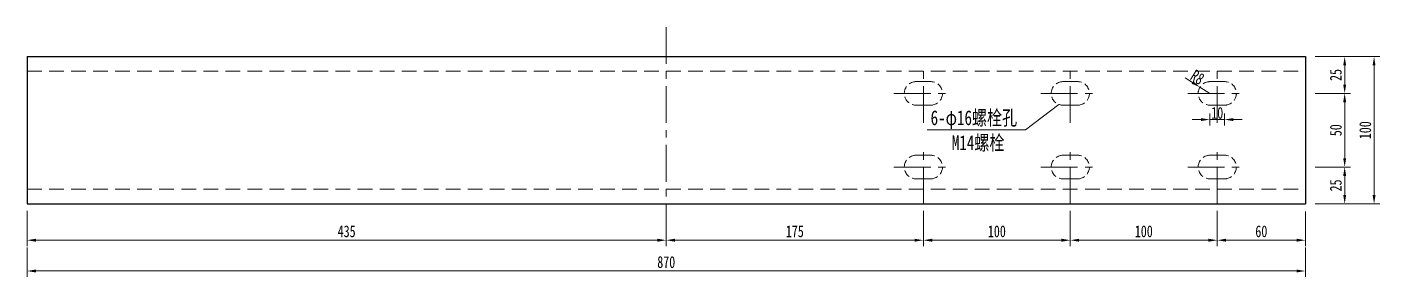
# Model space of a CAD drawing. Extents: x 110401 to 243087, y 22759 to 47640.
# Drawn here: x 121978 to 122898, y 22759 to 22929 of the extents above; entities that cross this region are included whole.
import ezdxf

# ---------------------------------------------------------------- set-up
doc = ezdxf.new("R2010")
doc.units = 0
doc.header["$MEASUREMENT"] = 0
doc.linetypes.add('CENTERX2', pattern=[4, 2.5, -0.5, 0.5, -0.5])
doc.linetypes.add('DASHED2', pattern=[0.375, 0.25, -0.125])
doc.layers.get('Defpoints').update_dxf_attribs({"color": 9, "lineweight": 5})
for name, color, linetype, lineweight in [('dashed', 4, 'DASHED2', 13), ('中心线', 2, 'CENTERX2', 15), ('标注', 4, 'Continuous', 13), ('钢板单线', 1, 'Continuous', 25)]:
    doc.layers.add(name, color=color, linetype=linetype, lineweight=lineweight)
doc.styles.get("Standard").update_dxf_attribs({"font": '仿宋_GB2312.ttf', "width": 0.75})
doc.dimstyles.new('0.1', dxfattribs={"dimscale": 0, "dimtxt": 2, "dimasz": 1.5, "dimexe": 1, "dimexo": 1, "dimgap": 0.5, "dimtad": 1, "dimdec": 1, "dimdsep": 46, "dimtxsty": 'Standard', "dimcen": 0.2, "dimclrd": 256, "dimclre": 256, "dimclrt": 7, "dimadec": 3, "dimazin": 2, "dimtfac": 1, "dimtdec": 1, "dimtmove": 2, "dimatfit": 3, "dimfxl": 5, "dimfxlon": 1, "dimtolj": 1, "dimtzin": 0, "dimlwd": -1, "dimlwe": -1, "dimarcsym": 0})

# ---------------------------------------------------------------- blocks, each defined once
blk = doc.blocks.new('*D467')
at = {"layer": 'Defpoints', "color": 0, "transparency": 16777216}
for p in [(122829.03, 22908.99), (122787.65, 22883.99), (122874.37, 22883.99)]:
    blk.add_point(p, dxfattribs=at)
at = {"layer": '标注', "transparency": 16777216}
for p, q in [((122854.37, 22908.99), (122878.37, 22908.99)), ((122854.37, 22883.99), (122878.37, 22883.99))]:
    blk.add_line(p, q, dxfattribs=at)
at = {"layer": '标注', "color": 4, "transparency": 16777216}
blk.add_line((122874.37, 22902.99), (122874.37, 22889.99), dxfattribs=at)
for points in [[(122873.37, 22902.99), (122875.37, 22902.99), (122874.37, 22908.99)], [(122873.37, 22889.99), (122875.37, 22889.99), (122874.37, 22883.99)]]:
    blk.add_solid(points, dxfattribs=at)
at = {"layer": '标注', "color": 7, "transparency": 16777216, "insert": (122868.37, 22896.49), "char_height": 8, "attachment_point": 5, "rotation": 90}
blk.add_mtext('\\A1;25', dxfattribs=at)
blk = doc.blocks.new('*D468')
at = {"layer": 'Defpoints', "color": 0, "transparency": 16777216}
for p in [(122787.65, 22883.99), (122787.65, 22833.99), (122874.37, 22833.99)]:
    blk.add_point(p, dxfattribs=at)
at = {"layer": '标注', "transparency": 16777216}
for p, q in [((122854.37, 22883.99), (122878.37, 22883.99)), ((122854.37, 22833.99), (122878.37, 22833.99))]:
    blk.add_line(p, q, dxfattribs=at)
at = {"layer": '标注', "color": 4, "transparency": 16777216}
blk.add_line((122874.37, 22877.99), (122874.37, 22839.99), dxfattribs=at)
for points in [[(122873.37, 22877.99), (122875.37, 22877.99), (122874.37, 22883.99)], [(122873.37, 22839.99), (122875.37, 22839.99), (122874.37, 22833.99)]]:
    blk.add_solid(points, dxfattribs=at)
at = {"layer": '标注', "color": 7, "transparency": 16777216, "insert": (122868.37, 22858.99), "char_height": 8, "attachment_point": 5, "rotation": 90}
blk.add_mtext('\\A1;50', dxfattribs=at)
blk = doc.blocks.new('*D469')
at = {"layer": 'Defpoints', "color": 0, "transparency": 16777216}
for p in [(122787.65, 22833.99), (122821.86, 22808.99), (122874.37, 22808.99)]:
    blk.add_point(p, dxfattribs=at)
at = {"layer": '标注', "transparency": 16777216}
for p, q in [((122854.37, 22833.99), (122878.37, 22833.99)), ((122854.37, 22808.99), (122878.37, 22808.99))]:
    blk.add_line(p, q, dxfattribs=at)
at = {"layer": '标注', "color": 4, "transparency": 16777216}
blk.add_line((122874.37, 22827.99), (122874.37, 22814.99), dxfattribs=at)
for points in [[(122873.37, 22827.99), (122875.37, 22827.99), (122874.37, 22833.99)], [(122873.37, 22814.99), (122875.37, 22814.99), (122874.37, 22808.99)]]:
    blk.add_solid(points, dxfattribs=at)
at = {"layer": '标注', "color": 7, "transparency": 16777216, "insert": (122868.37, 22821.49), "char_height": 8, "attachment_point": 5, "rotation": 90}
blk.add_mtext('\\A1;25', dxfattribs=at)
blk = doc.blocks.new('*D470')
at = {"layer": 'Defpoints', "color": 0, "transparency": 16777216}
for p in [(122412.65, 22834.73), (121977.65, 22808.99), (122412.65, 22784.31)]:
    blk.add_point(p, dxfattribs=at)
at = {"layer": '标注', "transparency": 16777216}
for p, q in [((121977.65, 22804.31), (121977.65, 22780.31)), ((122412.65, 22804.31), (122412.65, 22780.31))]:
    blk.add_line(p, q, dxfattribs=at)
at = {"layer": '标注', "color": 4, "transparency": 16777216}
blk.add_line((121983.65, 22784.31), (122406.65, 22784.31), dxfattribs=at)
for points in [[(121983.65, 22785.31), (121983.65, 22783.31), (121977.65, 22784.31)], [(122406.65, 22785.31), (122406.65, 22783.31), (122412.65, 22784.31)]]:
    blk.add_solid(points, dxfattribs=at)
at = {"layer": '标注', "color": 7, "transparency": 16777216, "insert": (122195.15, 22790.31), "char_height": 8, "attachment_point": 5}
blk.add_mtext('\\A1;435', dxfattribs=at)
blk = doc.blocks.new('*D471')
at = {"layer": 'Defpoints', "color": 0, "transparency": 16777216}
for p in [(122787.65, 22834.73), (122847.65, 22807.73), (122787.65, 22784.31)]:
    blk.add_point(p, dxfattribs=at)
at = {"layer": '标注', "transparency": 16777216}
for p, q in [((122787.65, 22804.31), (122787.65, 22780.31)), ((122847.65, 22803.73), (122847.65, 22780.31))]:
    blk.add_line(p, q, dxfattribs=at)
at = {"layer": '标注', "color": 4, "transparency": 16777216}
blk.add_line((122841.65, 22784.31), (122793.65, 22784.31), dxfattribs=at)
for points in [[(122793.65, 22785.31), (122793.65, 22783.31), (122787.65, 22784.31)], [(122841.65, 22785.31), (122841.65, 22783.31), (122847.65, 22784.31)]]:
    blk.add_solid(points, dxfattribs=at)
at = {"layer": '标注', "color": 7, "transparency": 16777216, "insert": (122817.65, 22790.31), "char_height": 8, "attachment_point": 5}
blk.add_mtext('\\A1;60', dxfattribs=at)
blk = doc.blocks.new('*D472')
at = {"layer": 'Defpoints', "color": 0, "transparency": 16777216}
for p in [(122687.65, 22834.73), (122787.65, 22834.73), (122687.65, 22784.31)]:
    blk.add_point(p, dxfattribs=at)
at = {"layer": '标注', "transparency": 16777216}
for p, q in [((122687.65, 22804.31), (122687.65, 22780.31)), ((122787.65, 22804.31), (122787.65, 22780.31))]:
    blk.add_line(p, q, dxfattribs=at)
at = {"layer": '标注', "color": 4, "transparency": 16777216}
blk.add_line((122781.65, 22784.31), (122693.65, 22784.31), dxfattribs=at)
for points in [[(122693.65, 22785.31), (122693.65, 22783.31), (122687.65, 22784.31)], [(122781.65, 22785.31), (122781.65, 22783.31), (122787.65, 22784.31)]]:
    blk.add_solid(points, dxfattribs=at)
at = {"layer": '标注', "color": 7, "transparency": 16777216, "insert": (122737.65, 22790.31), "char_height": 8, "attachment_point": 5}
blk.add_mtext('\\A1;100', dxfattribs=at)
blk = doc.blocks.new('*D473')
at = {"layer": 'Defpoints', "color": 0, "transparency": 16777216}
for p in [(122587.65, 22834.73), (122687.65, 22834.73), (122587.65, 22784.31)]:
    blk.add_point(p, dxfattribs=at)
at = {"layer": '标注', "transparency": 16777216}
for p, q in [((122587.65, 22804.31), (122587.65, 22780.31)), ((122687.65, 22804.31), (122687.65, 22780.31))]:
    blk.add_line(p, q, dxfattribs=at)
at = {"layer": '标注', "color": 4, "transparency": 16777216}
blk.add_line((122681.65, 22784.31), (122593.65, 22784.31), dxfattribs=at)
for points in [[(122593.65, 22785.31), (122593.65, 22783.31), (122587.65, 22784.31)], [(122681.65, 22785.31), (122681.65, 22783.31), (122687.65, 22784.31)]]:
    blk.add_solid(points, dxfattribs=at)
at = {"layer": '标注', "color": 7, "transparency": 16777216, "insert": (122637.65, 22790.31), "char_height": 8, "attachment_point": 5}
blk.add_mtext('\\A1;100', dxfattribs=at)
blk = doc.blocks.new('*D474')
at = {"layer": 'Defpoints', "color": 0, "transparency": 16777216}
for p in [(122833.24, 22908.99), (122818.77, 22808.99), (122894.37, 22808.99)]:
    blk.add_point(p, dxfattribs=at)
at = {"layer": '标注', "transparency": 16777216}
for p, q in [((122874.37, 22908.99), (122898.37, 22908.99)), ((122874.37, 22808.99), (122898.37, 22808.99))]:
    blk.add_line(p, q, dxfattribs=at)
at = {"layer": '标注', "color": 4, "transparency": 16777216}
blk.add_line((122894.37, 22902.99), (122894.37, 22814.99), dxfattribs=at)
for points in [[(122893.37, 22902.99), (122895.37, 22902.99), (122894.37, 22908.99)], [(122893.37, 22814.99), (122895.37, 22814.99), (122894.37, 22808.99)]]:
    blk.add_solid(points, dxfattribs=at)
at = {"layer": '标注', "color": 7, "transparency": 16777216, "insert": (122888.37, 22858.99), "char_height": 8, "attachment_point": 5, "rotation": 90}
blk.add_mtext('\\A1;100', dxfattribs=at)
blk = doc.blocks.new('*D475')
at = {"layer": 'Defpoints', "color": 0, "transparency": 16777216}
for p in [(122412.65, 22834.73), (122587.65, 22833.99), (122412.65, 22784.31)]:
    blk.add_point(p, dxfattribs=at)
at = {"layer": '标注', "transparency": 16777216}
for p, q in [((122412.65, 22800.31), (122412.65, 22780.31)), ((122587.65, 22800.31), (122587.65, 22780.31))]:
    blk.add_line(p, q, dxfattribs=at)
at = {"layer": '标注', "color": 4, "transparency": 16777216}
blk.add_line((122581.65, 22784.31), (122418.65, 22784.31), dxfattribs=at)
for points in [[(122418.65, 22785.31), (122418.65, 22783.31), (122412.65, 22784.31)], [(122581.65, 22785.31), (122581.65, 22783.31), (122587.65, 22784.31)]]:
    blk.add_solid(points, dxfattribs=at)
at = {"layer": '标注', "color": 7, "transparency": 16777216, "insert": (122500.15, 22790.31), "char_height": 8, "attachment_point": 5}
blk.add_mtext('\\A1;175', dxfattribs=at)
blk = doc.blocks.new('*D464')
at = {"layer": 'Defpoints', "color": 0, "transparency": 16777216}
for p in [(121977.65, 22808.99), (122847.65, 22808.99), (121977.65, 22763.41)]:
    blk.add_point(p, dxfattribs=at)
at = {"layer": '标注', "transparency": 16777216}
for p, q in [((121977.65, 22779.41), (121977.65, 22759.41)), ((122847.65, 22779.41), (122847.65, 22759.41))]:
    blk.add_line(p, q, dxfattribs=at)
at = {"layer": '标注', "color": 4, "transparency": 16777216}
blk.add_line((122841.65, 22763.41), (121983.65, 22763.41), dxfattribs=at)
for points in [[(121983.65, 22764.41), (121983.65, 22762.41), (121977.65, 22763.41)], [(122841.65, 22764.41), (122841.65, 22762.41), (122847.65, 22763.41)]]:
    blk.add_solid(points, dxfattribs=at)
at = {"layer": '标注', "color": 7, "transparency": 16777216, "insert": (122412.65, 22769.41), "char_height": 8, "attachment_point": 5}
blk.add_mtext('\\A1;870', dxfattribs=at)
blk = doc.blocks.new('*D465')
at = {"layer": 'Defpoints', "color": 0, "transparency": 16777216}
for p in [(122782.65, 22874.25), (122792.65, 22874.25), (122792.65, 22866.21)]:
    blk.add_point(p, dxfattribs=at)
at = {"layer": '标注', "color": 4, "transparency": 16777216}
for p, q in [((122776.65, 22866.21), (122770.65, 22866.21)), ((122782.65, 22866.21), (122792.65, 22866.21)), ((122798.65, 22866.21), (122804.65, 22866.21))]:
    blk.add_line(p, q, dxfattribs=at)
at = {"layer": '标注', "transparency": 16777216}
for p, q in [((122782.65, 22870.25), (122782.65, 22862.21)), ((122792.65, 22870.25), (122792.65, 22862.21))]:
    blk.add_line(p, q, dxfattribs=at)
at = {"layer": '标注', "color": 4, "transparency": 16777216}
for points in [[(122776.65, 22867.21), (122776.65, 22865.21), (122782.65, 22866.21)], [(122798.65, 22867.21), (122798.65, 22865.21), (122792.65, 22866.21)]]:
    blk.add_solid(points, dxfattribs=at)
at = {"layer": '标注', "color": 7, "transparency": 16777216, "insert": (122787.65, 22870.7), "char_height": 8, "attachment_point": 5}
blk.add_mtext('\\A1;10', dxfattribs=at)
blk = doc.blocks.new('*D466')
at = {"layer": 'Defpoints', "color": 0, "transparency": 16777216}
for p in [(122775.87, 22888.23), (122782.65, 22883.99)]:
    blk.add_point(p, dxfattribs=at)
at = {"layer": '标注', "color": 4, "transparency": 16777216}
for p, q in [((122770.78, 22891.41), (122765.7, 22894.59)), ((122782.65, 22883.99), (122775.87, 22888.23))]:
    blk.add_line(p, q, dxfattribs=at)
blk.add_solid([(122771.31, 22892.26), (122770.25, 22890.56), (122775.87, 22888.23)], dxfattribs=at)
at = {"layer": '标注', "color": 7, "transparency": 16777216, "insert": (122774.18, 22895), "char_height": 8, "attachment_point": 5, "rotation": 327.97864}
blk.add_mtext('\\A1;R8', dxfattribs=at)

msp = doc.modelspace()

# ---------------------------------------------------------------- linework, layer by layer
at = {"layer": 'dashed', "ltscale": 40}
for p, q in [((121977.65, 22898.99), (122847.65, 22898.99)), ((121977.65, 22818.99), (122847.65, 22818.99))]:
    msp.add_line(p, q, dxfattribs=at)
at = {"layer": 'dashed', "ltscale": 100}
for p, q in [((122592.65, 22891.99), (122582.65, 22891.99)), ((122692.65, 22891.99), (122682.65, 22891.99)), ((122792.65, 22891.99), (122782.65, 22891.99)), ((122592.65, 22875.99), (122582.65, 22875.99)), ((122692.65, 22875.99), (122682.65, 22875.99)), ((122792.65, 22875.99), (122782.65, 22875.99)), ((122592.65, 22841.99), (122582.65, 22841.99)), ((122692.65, 22841.99), (122682.65, 22841.99)), ((122792.65, 22841.99), (122782.65, 22841.99)), ((122592.65, 22825.99), (122582.65, 22825.99)), ((122692.65, 22825.99), (122682.65, 22825.99)), ((122792.65, 22825.99), (122782.65, 22825.99))]:
    msp.add_line(p, q, dxfattribs=at)
at = {"layer": 'dashed', "ltscale": 20}
for centre, start, end in [((122582.65, 22883.99), 90, 270), ((122592.65, 22883.99), 270, 90), ((122682.65, 22883.99), 90, 270), ((122692.65, 22883.99), 270, 90), ((122782.65, 22883.99), 90, 270), ((122792.65, 22883.99), 270, 90), ((122582.65, 22833.99), 90, 270), ((122592.65, 22833.99), 270, 90), ((122682.65, 22833.99), 90, 270), ((122692.65, 22833.99), 270, 90), ((122782.65, 22833.99), 90, 270), ((122792.65, 22833.99), 270, 90)]:
    msp.add_arc(centre, 8, start, end, dxfattribs=at)
at = {"layer": '中心线', "ltscale": 10}
for p, q in [((122412.65, 22928.99), (122412.65, 22788.99)), ((122587.65, 22863.99), (122587.65, 22903.99)), ((122687.65, 22863.99), (122687.65, 22903.99)), ((122787.65, 22863.99), (122787.65, 22903.99)), ((122567.65, 22883.99), (122607.65, 22883.99)), ((122667.65, 22883.99), (122707.65, 22883.99)), ((122767.65, 22883.99), (122807.65, 22883.99)), ((122587.65, 22808.99), (122587.65, 22848.99)), ((122687.65, 22808.99), (122687.65, 22848.99)), ((122787.65, 22808.99), (122787.65, 22848.99)), ((122567.65, 22833.99), (122607.65, 22833.99)), ((122667.65, 22833.99), (122707.65, 22833.99)), ((122767.65, 22833.99), (122807.65, 22833.99))]:
    msp.add_line(p, q, dxfattribs=at)
at = {"layer": '标注'}
for q in [(122679.76, 22876.53), (122590.34, 22859.27)]:
    msp.add_line((122657.15, 22859.27), q, dxfattribs=at)
at = {"layer": '钢板单线'}
for p, q in [((121977.65, 22908.99), (122847.65, 22908.99)), ((121977.65, 22908.99), (121977.65, 22808.99)), ((122847.65, 22908.99), (122847.65, 22808.99)), ((121977.65, 22808.99), (122847.65, 22808.99))]:
    msp.add_line(p, q, dxfattribs=at)

# ---------------------------------------------------------------- texts
at = {"layer": '标注', "width": 0.75}
for s, p in [('6-φ16螺栓孔', (122592.57, 22862.46)), ('M14螺栓', (122607.02, 22845.51))]:
    msp.add_text(s, height=10, dxfattribs=at).set_placement(p)

# ---------------------------------------------------------------- dimensions: what is measured, and where the dimension line sits
at = {"layer": '标注'}
for base, p1, p2, angle, picture, middle in [((122874.37, 22883.99), (122829.03, 22908.99), (122787.65, 22883.99), 90, '*D467', (122868.37, 22896.49)), ((122894.37, 22808.99), (122833.24, 22908.99), (122818.77, 22808.99), 90, '*D474', (122888.37, 22858.99)), ((122874.37, 22833.99), (122787.65, 22883.99), (122787.65, 22833.99), 90, '*D468', (122868.37, 22858.99)), ((122587.65, 22784.31), (122687.65, 22834.73), (122587.65, 22834.73), 180, '*D473', (122637.65, 22790.31)), ((122687.65, 22784.31), (122787.65, 22834.73), (122687.65, 22834.73), 180, '*D472', (122737.65, 22790.31)), ((122787.65, 22784.31), (122847.65, 22807.73), (122787.65, 22834.73), 180, '*D471', (122817.65, 22790.31)), ((122874.37, 22808.99), (122787.65, 22833.99), (122821.86, 22808.99), 90, '*D469', (122868.37, 22821.49))]:
    dim = msp.add_linear_dim(base=base, p1=p1, p2=p2, angle=angle, dimstyle='0.1', override={"dimscale": 4, "dimclrd": 4}, dxfattribs=at)
    dim.commit()
    dim.dimension.update_dxf_attribs({"geometry": picture, "text_midpoint": middle})
dim = msp.add_radius_dim(center=(122782.65, 22883.99), mpoint=(122775.87, 22888.23), text='R8', dimstyle='0.1', override={"dimscale": 4, "dimclrd": 4, "dimfxl": 4}, dxfattribs=at)
dim.commit()
dim.dimension.update_dxf_attribs({"geometry": '*D466', "text_midpoint": (122774.18, 22895), "dimtype": 164})
dim = msp.add_linear_dim(base=(122792.65, 22866.21), p1=(122782.65, 22874.25), p2=(122792.65, 22874.25), dimstyle='0.1', override={"dimscale": 4, "dimclrd": 4, "dimfxl": 4}, dxfattribs=at)
dim.commit()
dim.dimension.update_dxf_attribs({"geometry": '*D465', "text_midpoint": (122787.65, 22870.7), "dimtype": 160})
for base, p1, p2, override, picture, middle in [((122412.65, 22784.31), (121977.65, 22808.99), (122412.65, 22834.73), {"dimscale": 4, "dimclrd": 4}, '*D470', (122195.15, 22790.31)), ((122412.65, 22784.31), (122587.65, 22833.99), (122412.65, 22834.73), {"dimscale": 4, "dimclrd": 4, "dimfxl": 4}, '*D475', (122500.15, 22790.31)), ((121977.65, 22763.41), (122847.65, 22808.99), (121977.65, 22808.99), {"dimscale": 4, "dimclrd": 4, "dimfxl": 4}, '*D464', (122412.65, 22769.41))]:
    dim = msp.add_linear_dim(base=base, p1=p1, p2=p2, dimstyle='0.1', override=override, dxfattribs=at)
    dim.commit()
    dim.dimension.update_dxf_attribs({"geometry": picture, "text_midpoint": middle})

doc.saveas('drawing.dxf')
